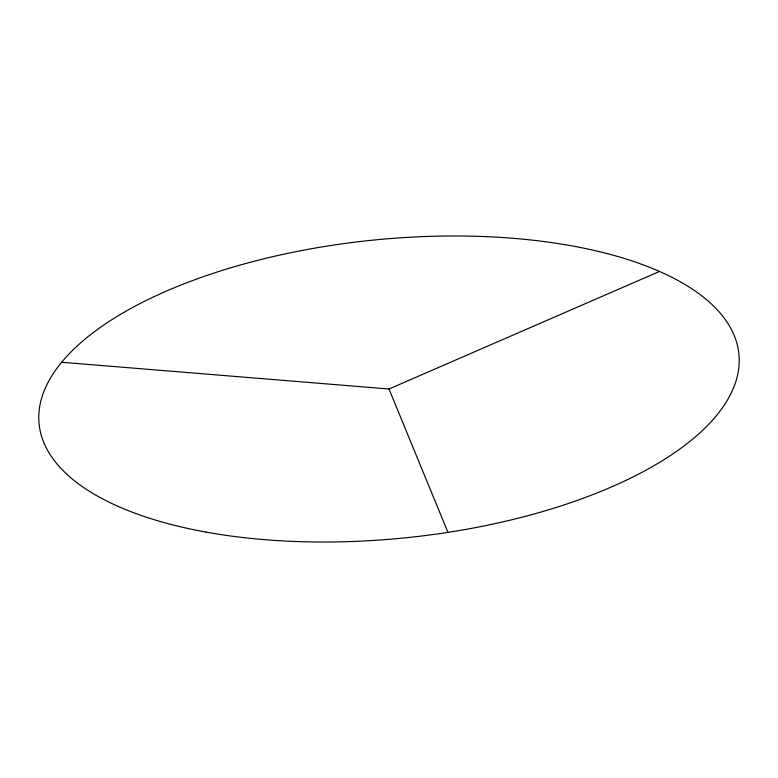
<?xml version="1.0" encoding="UTF-8"?>
<svg xmlns="http://www.w3.org/2000/svg" width="778" height="778" viewBox="0 0 778 778"><rect width="100%" height="100%" fill="white"/><g stroke="black" fill="none" stroke-linecap="round" stroke-linejoin="round"><path stroke-width="1.17" d="M61.657 362.266L389 389L659.501 271.444M389 389L447.943 532.376M206.141 532.123A351.637 149.716 -5.7 0 0 739.1 364.308A351.637 149.716 -5.7 0 0 221.759 270.559A351.637 149.716 -5.7 0 0 206.141 532.123"/></g></svg>
